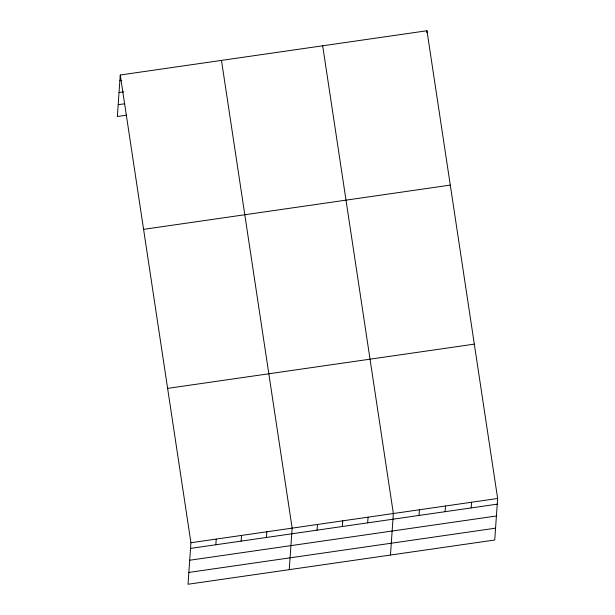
<?xml version="1.0" encoding="UTF-8"?>
<svg xmlns="http://www.w3.org/2000/svg" width="615" height="615" viewBox="0 0 615 615"><rect width="100%" height="100%" fill="white"/><g stroke="black" fill="none" stroke-linecap="round" stroke-linejoin="round"><path stroke-width="0.92" d="M120.263 74.999L190.934 542.73L188.036 584.25L494.737 540.001L497.643 498.481L426.964 30.75L120.263 74.999L117.357 116.519L126.728 115.166M215.842 544.759L216.242 539.078M241.149 541.108L241.541 535.427M266.449 537.456L266.849 531.775M289.25 569.644L292.148 528.124L221.477 60.401M317.056 530.161L317.455 524.48M342.363 526.509L342.755 520.828M367.662 522.858L368.062 517.177M426.833 32.641L426.964 30.75M390.464 555.045L393.362 513.525L322.683 45.794M419.038 515.447L419.43 509.766M445.106 511.68L445.506 505.999M471.175 507.921L471.574 502.24M119.864 80.68L121.739 80.411M119.033 92.511L123.723 91.835M118.188 104.696L124.745 103.751M143.587 229.349L450.288 185.1M167.618 388.38L474.319 344.131M190.934 542.73L497.643 498.481M190.542 548.411L497.243 504.162M189.712 560.234L496.42 515.985M188.859 572.427L495.567 528.17"/></g></svg>
